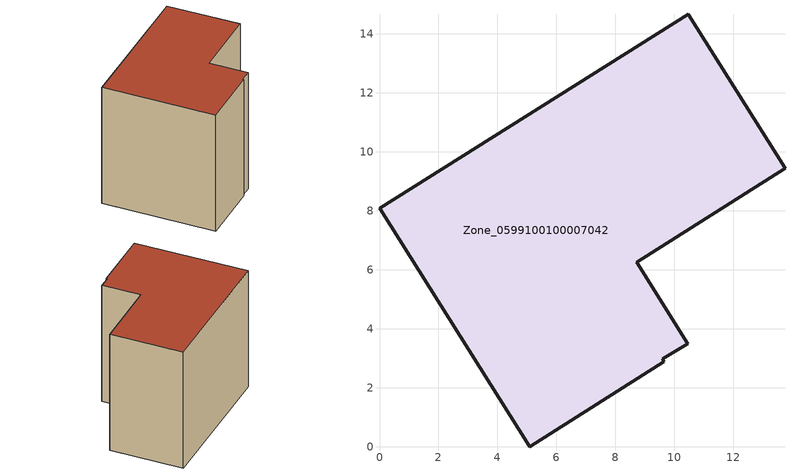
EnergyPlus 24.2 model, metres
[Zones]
Zone_0599100100007042
 floor ground (C_G): 9.64,2.88 5.09,0 0,8.09 10.47,14.67 13.75,9.45 8.72,6.25 10.45,3.5 9.61,2.98 z0
 wall outside (C_F): 10.47,14.67 0,8.09 5.09,0 9.64,2.88 9.61,2.98 10.45,3.5 8.72,6.25 13.75,9.45 10.47,14.67 z0:10.69
 roof outside (C_R): 5.09,0 9.64,2.88 9.61,2.98 10.45,3.5 8.72,6.25 13.75,9.45 10.47,14.67 0,8.09 z10.69
[BUILDING]
Pand.0599100100007042: North Axis=0; Terrain=City; Loads Convergence Tolerance Value=0.04; Temperature Convergence Tolerance Value=0.4; Solar Distribution=FullExterior; Maximum Number of Warmup Days=25; Minimum Number of Warmup Days=1
[Site:Location]
Rotterdam.The.Hague.AP_ZH_NLD Design_Conditions: Latitude=51.96; Longitude=4.45; Time Zone=1; Elevation=-4.5
[SITE:GROUNDTEMPERATURE:BUILDINGSURFACE]
18, 18, 18, 18, 18, 18, 18, 18, 18, 18, 18, 18
[MATERIAL] Thermal Absorptance=0.9; Solar Absorptance=0.7; Visible Absorptance=0.7
Name | Roughness | Thickness | Conductivity | Density | Specific Heat
G.TC.2006-2014 | MediumSmooth | 0.15 | 0.06 | 540 | 1210
F.TC.2006-2014 | Rough | 0.3 | 0.12 | 1920 | 840
R.TC.2006-2014 | MediumRough | 0.2 | 0.08 | 1500 | 1000
[CONSTRUCTION]
C_G: G.TC.2006-2014
C_F: F.TC.2006-2014
C_R: R.TC.2006-2014
[ZONE]
Zone_0599100100007042: Type=1; Multiplier=1; Ceiling Height=Autocalculate; Volume=Autocalculate; Floor Area=autocalculate; Part of Total Floor Area=Yes
[ZONEINFILTRATION:DESIGNFLOWRATE]
Infil_Zone_0599100100007042: Zone or ZoneList or Space or SpaceList=Zone_0599100100007042; Schedule=AlwaysOn; Design Flow Rate Calculation Method=Flow/Area; Flow Rate per Floor Area=0.0015; Constant Term Coefficient=1; Temperature Term Coefficient=0; Velocity Term Coefficient=0; Velocity Squared Term Coefficient=0
[HVACTEMPLATE:ZONE:IDEALLOADSAIRSYSTEM]
Zone_0599100100007042: Maximum Heating Supply Air Temperature=50; Minimum Cooling Supply Air Temperature=13; Maximum Heating Supply Air Humidity Ratio=0.0156; Minimum Cooling Supply Air Humidity Ratio=0.0077; Heating Limit=NoLimit; Cooling Limit=NoLimit; Dehumidification Control Type=ConstantSensibleHeatRatio; Cooling Sensible Heat Ratio=0.7; Dehumidification Setpoint=60; Humidification Control Type=None; Humidification Setpoint=30; Outdoor Air Method=None; Outdoor Air Flow Rate per Person=0.00944; Outdoor Air Flow Rate per Zone Floor Area=0; Outdoor Air Flow Rate per Zone=0; Demand Controlled Ventilation Type=None; Outdoor Air Economizer Type=NoEconomizer; Heat Recovery Type=None; Sensible Heat Recovery Effectiveness=0.7; Latent Heat Recovery Effectiveness=0.65
[ZONECONTROL:THERMOSTAT]
ThermostatControl_Zone_0599100100007042: Zone or ZoneList=Zone_0599100100007042; Control Type Schedule=DualSetpointControlType; Control 1=Thermostat_Zone_0599100100007042; Temperature Difference Between Cutout And Setpoint=0
[THERMOSTATSETPOINT:DUALSETPOINT]
Thermostat_Zone_0599100100007042: Heating Setpoint Temperature Schedule=HeatingSetpoint_Zone_0599100100007042; Cooling Setpoint Temperature Schedule=CoolingSetpoint_Zone_0599100100007042
[SCHEDULE:COMPACT]
HeatingSetpoint_Zone_0599100100007042: Through: 12/31, For: AllDays, Until: 24:00, 21
CoolingSetpoint_Zone_0599100100007042: Through: 12/31, For: AllDays, Until: 24:00, 24
DualSetpointControlType: Through: 12/31, For: AllDays, Until: 24:00, 4
AlwaysOn: Through: 12/31, For: AllDays, Until: 24:00, 1
